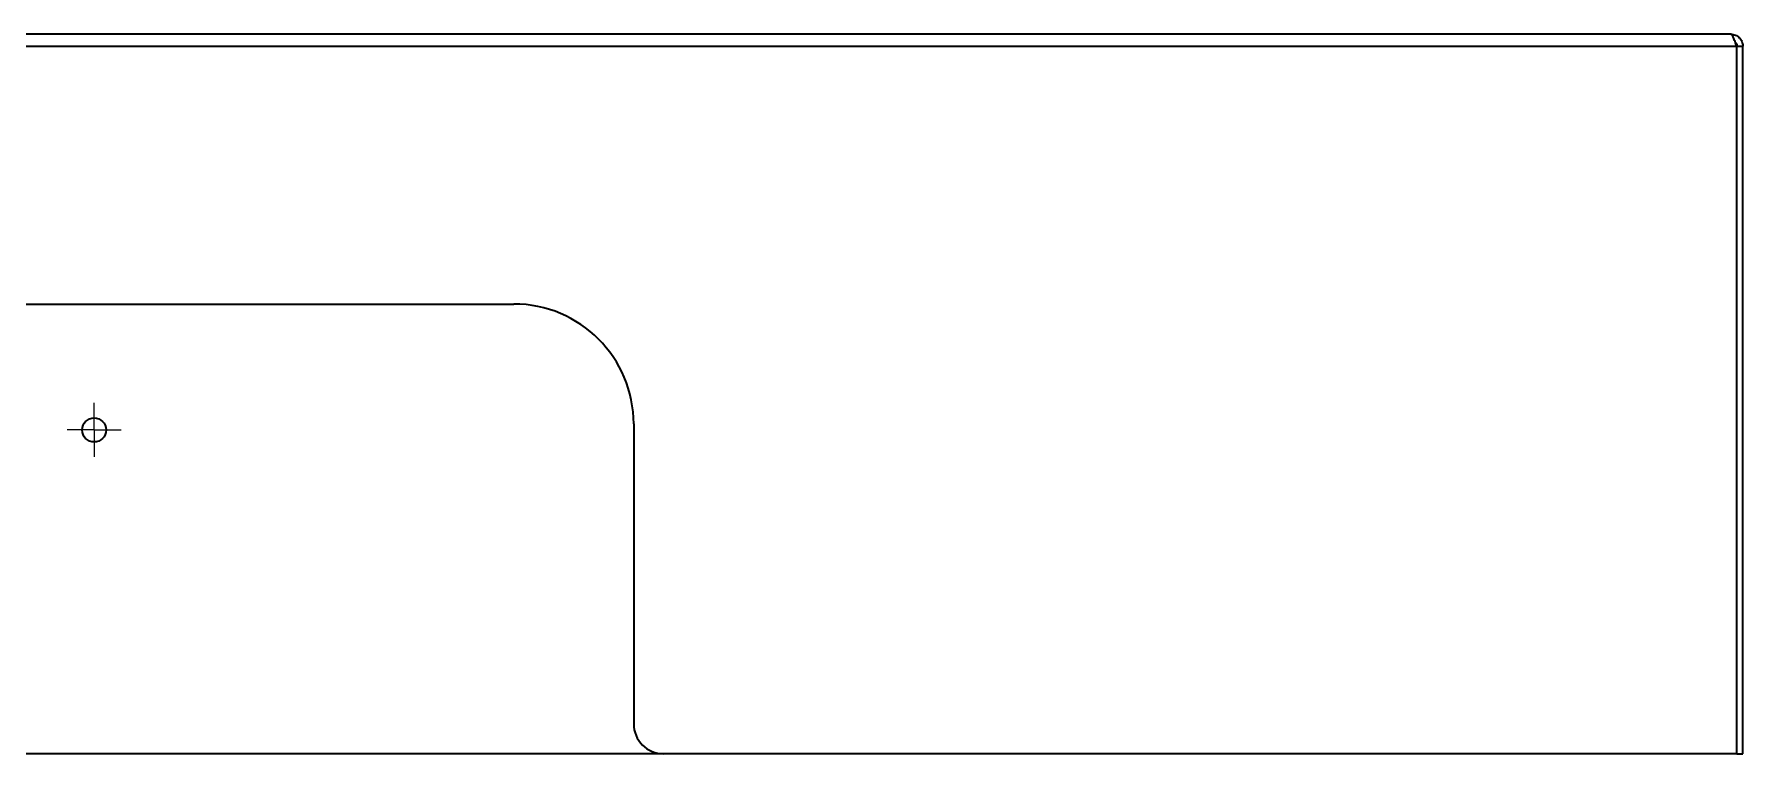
# Model space of a CAD drawing. Header units: millimetres. Extents: x -703 to 1382, y -307 to 590.
# Drawn here: x 703.2 to 988.2, y -28.7 to 91.3 of the extents above; entities that cross this region are included whole.
import ezdxf

# ---------------------------------------------------------------- set-up
doc = ezdxf.new("R2010")
doc.units = ezdxf.units.MM

# ---------------------------------------------------------------- blocks, each defined once
blk = doc.blocks.new('SW_CENTERMARKSYMBOL_122')
at = {"color": 0, "linetype": 'Continuous', "lineweight": 18}
for p, q in [((0, 2.5), (0, 4.5)), ((-2.5, 0), (-4.5, 0)), ((0, 0), (-2.5, 0)), ((0, 0), (0, 2.5)), ((0, 0), (0, -2.5)), ((0, 0), (2.5, 0)), ((2.5, 0), (4.5, 0)), ((0, -2.5), (0, -4.5))]:
    blk.add_line(p, q, dxfattribs=at)

msp = doc.modelspace()

# ---------------------------------------------------------------- linework, layer by layer
at = {"color": 7, "linetype": 'Continuous', "lineweight": 35}
for p, q in [((986.15, 91.33), (440.15, 91.33)), ((439.22, 89.33), (987.08, 89.33)), ((987.08, 89.33), (987.08, -28.67)), ((987.15, 89.33), (988.15, 89.33)), ((987.15, -28.67), (987.15, 89.33)), ((988.15, -28.67), (988.15, 89.33)), ((643.15, 46.33), (783.15, 46.33)), ((803.15, 26.33), (803.15, -23.67)), ((808.15, -28.67), (618.15, -28.67)), ((987.08, -28.67), (808.15, -28.67)), ((987.15, -28.67), (988.15, -28.67))]:
    msp.add_line(p, q, dxfattribs=at)
msp.add_circle((713.15, 25.33), 2, dxfattribs=at)
for centre, radius, start, end in [((783.15, 26.33), 20, 0, 90), ((808.15, -23.67), 5, 180, 270)]:
    msp.add_arc(centre, radius, start, end, dxfattribs=at)
for points, knots in [([(987.08, 89.33), (987, 89.59), (986.93, 89.85), (986.77, 90.33), (986.69, 90.56), (986.54, 90.93), (986.46, 91.07), (986.31, 91.27), (986.23, 91.33), (986.15, 91.33)], [0, 0, 0, 0, 0.25, 0.25, 0.5, 0.5, 0.75, 0.75, 1, 1, 1, 1]), ([(986.15, 91.33), (986.41, 91.33), (986.67, 91.27), (987.16, 91.07), (987.38, 90.93), (987.75, 90.56), (987.9, 90.33), (988.1, 89.85), (988.15, 89.59), (988.15, 89.33)], [0, 0, 0, 0, 0.25, 0.25, 0.5, 0.5, 0.75, 0.75, 1, 1, 1, 1]), ([(986.87, 90.01), (986.95, 89.92), (987.11, 89.72), (987.14, 89.46), (987.15, 89.33)], [0, 0, 0, 0, 0.48353, 1, 1, 1, 1])]:
    msp.add_open_spline(points, degree=3, knots=knots, dxfattribs=at)

# ---------------------------------------------------------------- block references
at = {"color": 7, "linetype": 'Continuous', "lineweight": 18}
msp.add_blockref('SW_CENTERMARKSYMBOL_122', (713.15, 25.33), dxfattribs=at)

doc.saveas('drawing.dxf')
